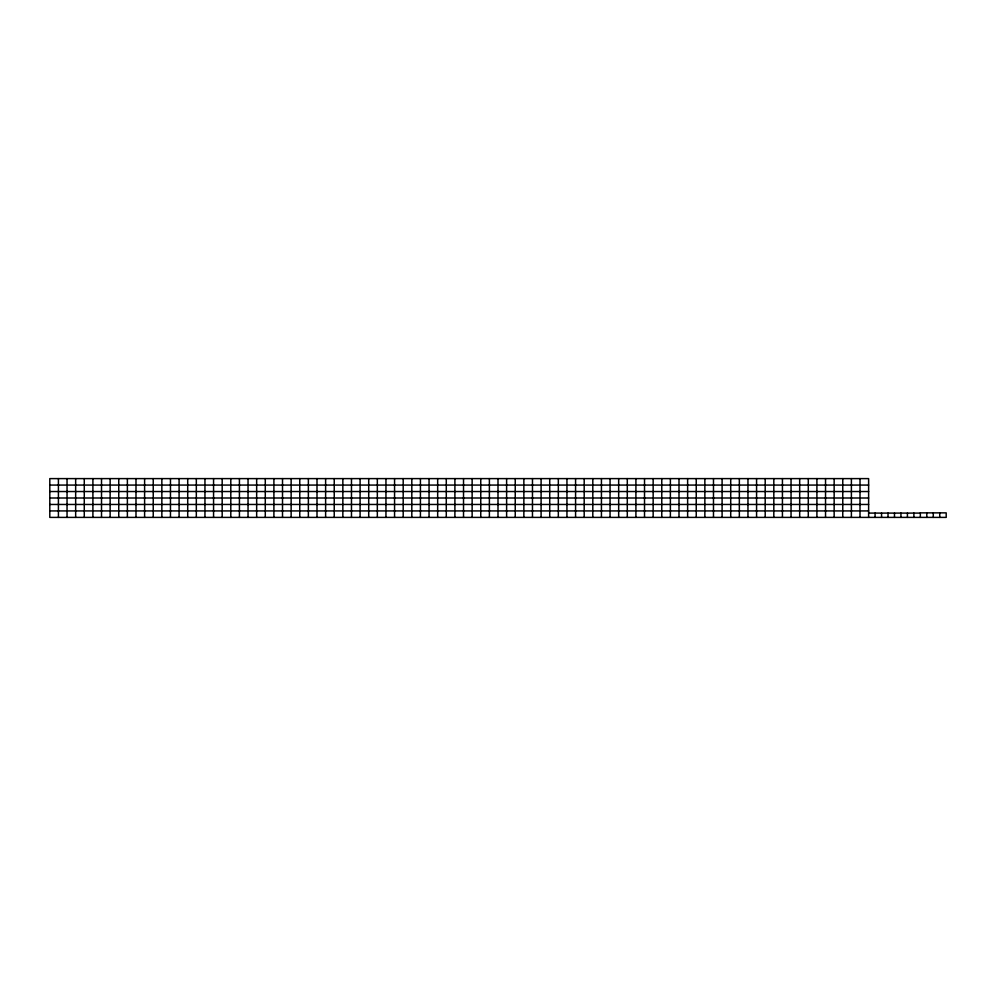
<?xml version="1.0" encoding="UTF-8"?>
<svg xmlns="http://www.w3.org/2000/svg" width="996" height="996" viewBox="0 0 996 996"><rect width="100%" height="100%" fill="white"/><g stroke="black" fill="none" stroke-linecap="round" stroke-linejoin="round"><path stroke-width="1.49" d="M49.8 485.077L868.624 485.077M49.8 491.538L868.624 491.538M49.8 498L868.624 498M49.8 504.462L868.624 504.462M49.8 510.923L868.624 510.923M868.624 513.089L920.341 513.089M939.738 512.865L939.738 517.397M933.277 512.865L933.277 517.397M926.803 512.865L926.803 517.397M920.341 517.397L920.341 512.865L946.2 512.865L946.2 517.397L49.8 517.397L49.8 478.603L868.624 478.603L868.624 517.397M913.88 513.089L913.88 517.397M907.418 513.089L907.418 517.397M900.944 513.089L900.944 517.397M894.483 513.089L894.483 517.397M888.021 513.089L888.021 517.397M881.56 513.089L881.56 517.397M875.086 513.089L875.086 517.397M860.009 478.603L860.009 517.397M851.393 478.603L851.393 517.397M842.765 478.603L842.765 517.397M834.15 478.603L834.15 517.397M825.535 478.603L825.535 517.397M816.907 478.603L816.907 517.397M808.291 478.603L808.291 517.397M799.676 478.603L799.676 517.397M791.048 478.603L791.048 517.397M782.433 478.603L782.433 517.397M773.817 478.603L773.817 517.397M765.202 478.603L765.202 517.397M756.574 478.603L756.574 517.397M747.959 478.603L747.959 517.397M739.343 478.603L739.343 517.397M730.715 478.603L730.715 517.397M722.1 478.603L722.1 517.397M713.485 478.603L713.485 517.397M704.857 478.603L704.857 517.397M696.241 478.603L696.241 517.397M687.626 478.603L687.626 517.397M678.998 478.603L678.998 517.397M670.383 478.603L670.383 517.397M661.767 478.603L661.767 517.397M653.152 478.603L653.152 517.397M644.524 478.603L644.524 517.397M635.909 478.603L635.909 517.397M627.293 478.603L627.293 517.397M618.665 478.603L618.665 517.397M610.05 478.603L610.05 517.397M601.435 478.603L601.435 517.397M592.807 478.603L592.807 517.397M584.191 478.603L584.191 517.397M575.576 478.603L575.576 517.397M566.948 478.603L566.948 517.397M558.333 478.603L558.333 517.397M549.717 478.603L549.717 517.397M541.102 478.603L541.102 517.397M532.474 478.603L532.474 517.397M523.859 478.603L523.859 517.397M515.243 478.603L515.243 517.397M506.615 478.603L506.615 517.397M498 478.603L498 517.397M489.385 478.603L489.385 517.397M480.757 478.603L480.757 517.397M472.141 478.603L472.141 517.397M463.526 478.603L463.526 517.397M454.898 478.603L454.898 517.397M446.283 478.603L446.283 517.397M437.667 478.603L437.667 517.397M429.052 478.603L429.052 517.397M420.424 478.603L420.424 517.397M411.809 478.603L411.809 517.397M403.193 478.603L403.193 517.397M394.565 478.603L394.565 517.397M385.95 478.603L385.95 517.397M377.335 478.603L377.335 517.397M368.707 478.603L368.707 517.397M360.091 478.603L360.091 517.397M351.476 478.603L351.476 517.397M342.848 478.603L342.848 517.397M334.233 478.603L334.233 517.397M325.617 478.603L325.617 517.397M317.002 478.603L317.002 517.397M308.374 478.603L308.374 517.397M299.759 478.603L299.759 517.397M291.143 478.603L291.143 517.397M282.515 478.603L282.515 517.397M273.9 478.603L273.9 517.397M265.285 478.603L265.285 517.397M256.657 478.603L256.657 517.397M248.041 478.603L248.041 517.397M239.426 478.603L239.426 517.397M230.798 478.603L230.798 517.397M222.183 478.603L222.183 517.397M213.567 478.603L213.567 517.397M204.952 478.603L204.952 517.397M196.324 478.603L196.324 517.397M187.709 478.603L187.709 517.397M179.093 478.603L179.093 517.397M170.465 478.603L170.465 517.397M161.85 478.603L161.85 517.397M153.235 478.603L153.235 517.397M144.607 478.603L144.607 517.397M135.991 478.603L135.991 517.397M127.376 478.603L127.376 517.397M118.748 478.603L118.748 517.397M110.133 478.603L110.133 517.397M101.517 478.603L101.517 517.397M92.902 478.603L92.902 517.397M84.274 478.603L84.274 517.397M75.659 478.603L75.659 517.397M67.043 478.603L67.043 517.397M58.415 478.603L58.415 517.397"/></g></svg>
